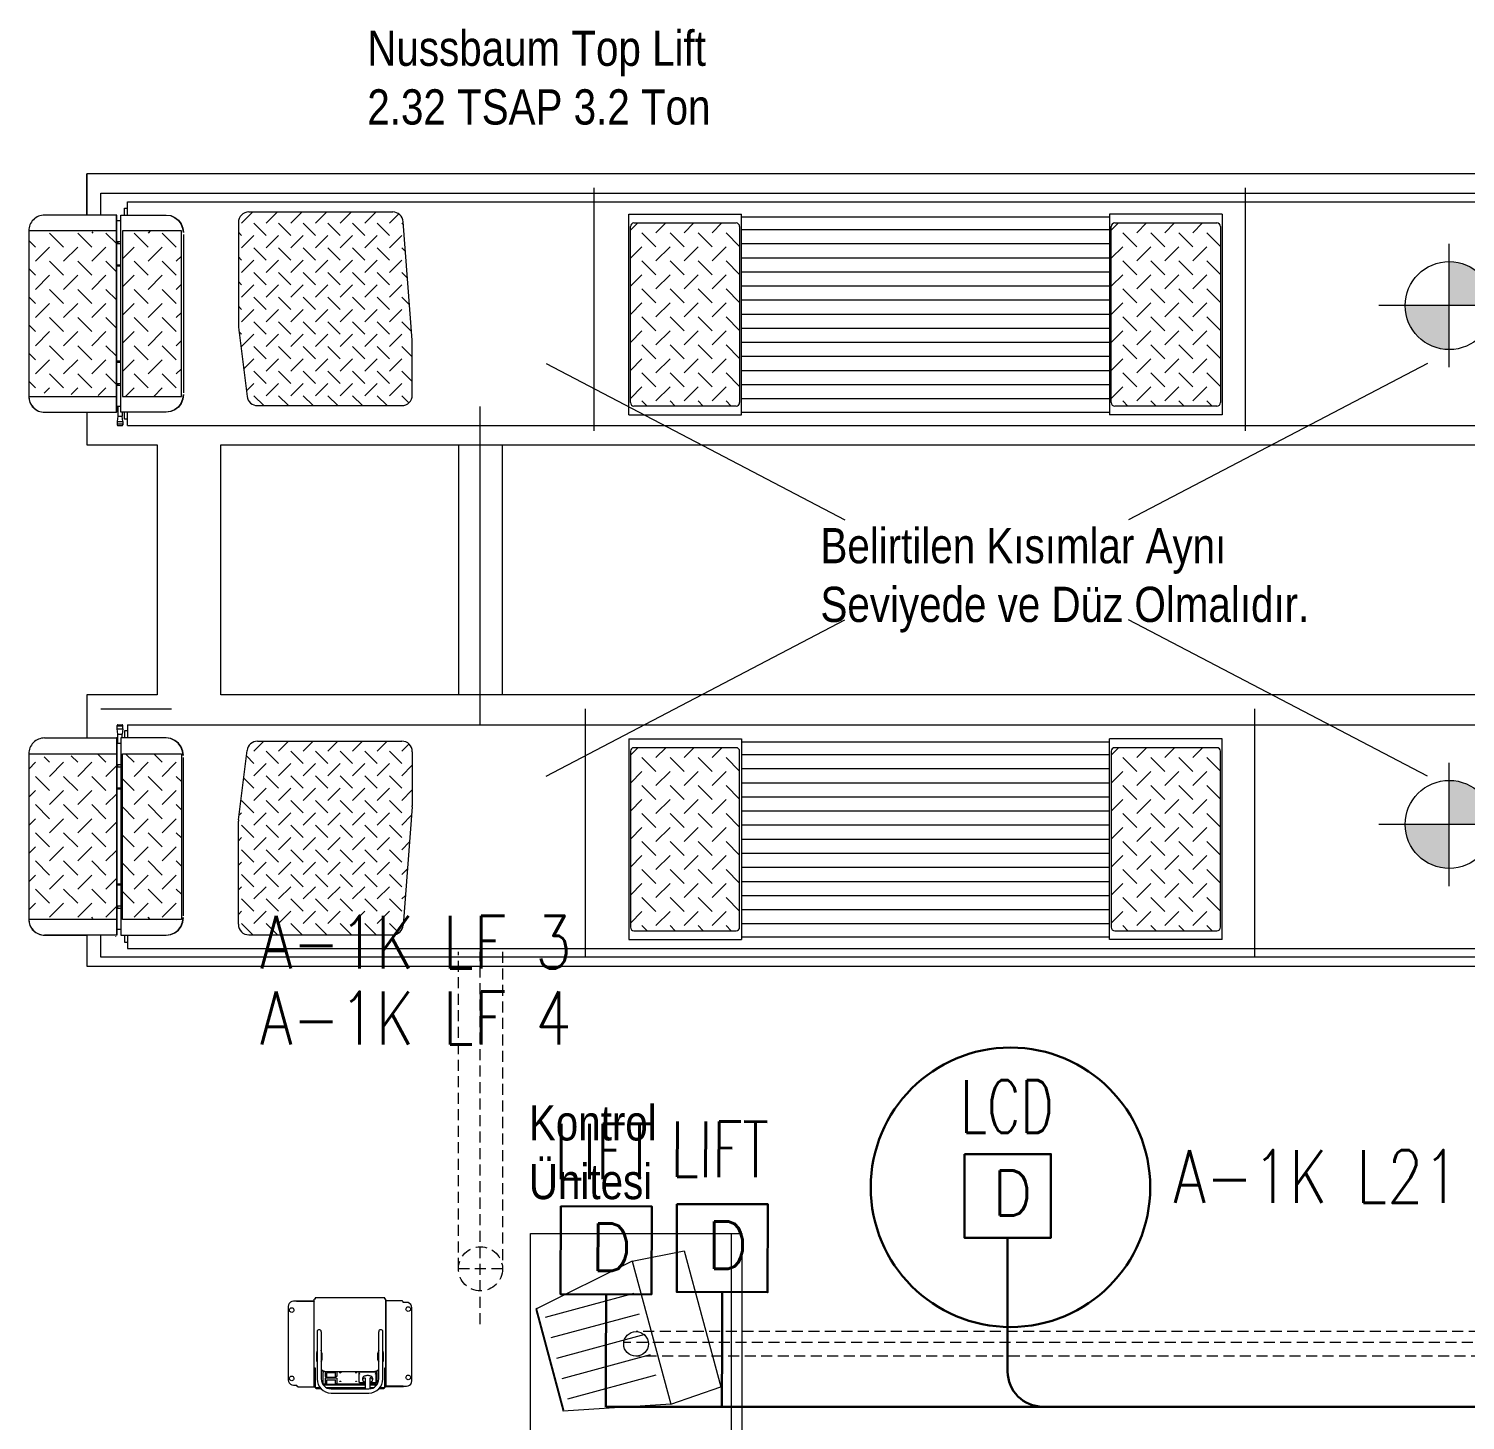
# Model space of a CAD drawing. Extents: x -2050 to 29725, y -1777 to 6820.
# Drawn here: x 1339.7 to 1747.6, y 2832 to 3227.2 of the extents above; entities that cross this region are included whole.
import ezdxf
from ezdxf.enums import TextEntityAlignment as Align

# ---------------------------------------------------------------- set-up
doc = ezdxf.new("R2010")
doc.units = 0
doc.header["$LTSCALE"] = 25
doc.header["$MEASUREMENT"] = 0
doc.linetypes.add('DOT2', pattern=[0.125, 0, -0.125])
doc.linetypes.add('HIDDEN', pattern=[0.375, 0.25, -0.125])
doc.layers.get('0').update_dxf_attribs({"color": 9, "lineweight": 9})
for name, color, linetype, lineweight in [('20', 9, 'DOT2', 9), ('21', 9, 'Continuous', 9), ('32-ekipman', 9, 'Continuous', 9), ('40', 9, 'Continuous', 9), ('DATA TAVAN', 160, 'Continuous', 30), ('E-DATA LCD EKRAN', 7, 'Continuous', 30), ('E-DATA LIFT PRIZI', 7, 'Continuous', 30), ('E-DATA PRİZİ (RJ45)', 7, 'Continuous', 30), ('E-YAZI', 7, 'Continuous', 30)]:
    doc.layers.add(name, color=color, linetype=linetype, lineweight=lineweight)
doc.styles.add('Arial', font='arial.ttf', dxfattribs={"height": 2.5})
doc.styles.add('E-YAZI', font='txttw.shx')
doc.styles.add('MuuM_TEXT-STANDART', font='ARIALN.TTF')

# ---------------------------------------------------------------- blocks, each defined once
blk = doc.blocks.new('A$C0F1C398A')
for p, q in [((100.63, 20.5), (100.63, 505.5)), ((317.63, 505.5), (317.63, 20.5)), ((103.13, 181.93), (103.13, 498)), ((166.63, 28), (166.63, 498)), ((251.63, 28), (251.63, 498)), ((315.13, 28), (315.13, 498)), ((103.13, 28), (103.13, 181.93)), ((110.59, 43.78), (111.88, 43.95)), ((158.38, 43.37), (111.38, 43.37)), ((111.38, 43.37), (111.38, 26.58)), ((115.98, 41.9), (111.98, 37.9)), ((112.38, 43.96), (157.38, 43.96)), ((112.38, 43.95), (112.38, 43.96)), ((118.51, 43.37), (119.98, 41.9)), ((123.98, 41.9), (119.98, 37.9)), ((126.51, 43.37), (127.98, 41.9)), ((127.98, 37.9), (131.98, 41.9)), ((134.51, 43.37), (135.98, 41.9)), ((139.98, 41.9), (135.98, 37.9)), ((142.51, 43.37), (143.98, 41.9)), ((147.98, 41.9), (143.98, 37.9)), ((150.51, 43.37), (151.98, 41.9)), ((155.98, 41.9), (151.98, 37.9)), ((157.38, 43.95), (157.38, 43.96)), ((158.38, 26.58), (158.38, 43.37)), ((259.88, 43.37), (306.88, 43.37)), ((259.88, 26.58), (259.88, 43.37)), ((305.88, 43.96), (260.88, 43.96)), ((260.88, 43.95), (260.88, 43.96)), ((262.29, 41.9), (266.29, 37.9)), ((267.76, 43.37), (266.29, 41.9)), ((270.29, 41.9), (274.29, 37.9)), ((275.76, 43.37), (274.29, 41.9)), ((278.29, 41.9), (282.29, 37.9)), ((283.76, 43.37), (282.29, 41.9)), ((290.29, 37.9), (286.29, 41.9)), ((291.76, 43.37), (290.29, 41.9)), ((294.29, 41.9), (298.29, 37.9)), ((299.76, 43.37), (298.29, 41.9)), ((302.29, 41.9), (306.29, 37.9)), ((305.88, 43.95), (305.88, 43.96)), ((307.68, 43.78), (306.38, 43.95)), ((306.88, 41.89), (306.85, 42.22)), ((306.88, 43.37), (306.88, 26.58)), ((106.88, 26.13), (106.88, 38.93)), ((115.98, 37.9), (119.98, 33.9)), ((123.98, 37.9), (127.98, 33.9)), ((131.98, 37.9), (135.98, 33.9)), ((139.98, 37.9), (143.98, 33.9)), ((147.98, 37.9), (151.98, 33.9)), ((155.98, 37.9), (158.38, 35.49)), ((162.71, 40.21), (162.88, 38.93)), ((162.88, 38.93), (162.88, 26.13)), ((255.55, 40.21), (255.38, 38.93)), ((255.38, 38.93), (255.38, 26.13)), ((262.29, 37.9), (259.88, 35.49)), ((270.29, 37.9), (266.29, 33.9)), ((278.29, 37.9), (274.29, 33.9)), ((286.29, 37.9), (282.29, 33.9)), ((294.29, 37.9), (290.29, 33.9)), ((302.29, 37.9), (298.29, 33.9)), ((311.38, 26.13), (311.38, 38.93)), ((111.38, 34.49), (111.98, 33.9)), ((115.98, 33.9), (111.98, 29.9)), ((123.98, 33.9), (119.98, 29.9)), ((127.98, 29.9), (131.98, 33.9)), ((139.98, 33.9), (135.98, 29.9)), ((147.98, 33.9), (143.98, 29.9)), ((155.98, 33.9), (151.98, 29.9)), ((262.29, 33.9), (266.29, 29.9)), ((270.29, 33.9), (274.29, 29.9)), ((278.29, 33.9), (282.29, 29.9)), ((290.29, 29.9), (286.29, 33.9)), ((294.29, 33.9), (298.29, 29.9)), ((302.29, 33.9), (306.29, 29.9)), ((306.88, 34.49), (306.29, 33.9)), ((115.98, 29.9), (119.3, 26.58)), ((123.98, 29.9), (127.3, 26.58)), ((131.98, 29.9), (135.3, 26.58)), ((139.98, 29.9), (143.3, 26.58)), ((147.98, 29.9), (151.3, 26.58)), ((155.98, 29.9), (158.38, 27.49)), ((262.29, 29.9), (259.88, 27.49)), ((270.29, 29.9), (266.97, 26.58)), ((278.29, 29.9), (274.97, 26.58)), ((286.29, 29.9), (282.97, 26.58)), ((294.29, 29.9), (290.97, 26.58)), ((302.29, 29.9), (298.97, 26.58)), ((106.88, 28), (103.13, 28)), ((104.88, 27.2), (104.88, 28)), ((106.88, 27.2), (104.88, 27.2)), ((162.88, 26.13), (106.88, 26.13)), ((162.88, 25), (106.88, 25)), ((106.88, 25), (106.88, 24.92)), ((106.88, 25), (106.88, 4.5)), ((162.88, 24.9), (106.88, 24.9)), ((108.48, 26.13), (108.48, 25)), ((111.38, 26.58), (158.38, 26.58)), ((111.38, 24.9), (111.38, 0)), ((115.08, 25.01), (111.98, 21.9)), ((114.48, 26.13), (114.48, 25)), ((114.48, 25.3), (115.08, 25.3)), ((115.08, 26.13), (115.08, 25)), ((123.07, 25), (119.98, 21.9)), ((121.08, 26.13), (121.08, 25)), ((121.08, 25.3), (121.38, 25.3)), ((121.38, 26.13), (121.38, 25)), ((127.98, 21.9), (131.07, 25)), ((139.07, 25), (135.98, 21.9)), ((147.07, 25), (143.98, 21.9)), ((148.38, 26.13), (148.38, 25)), ((148.38, 25.3), (148.68, 25.3)), ((148.68, 25), (148.68, 26.13)), ((155.07, 25), (151.98, 21.9)), ((154.68, 25), (154.68, 26.13)), ((154.68, 25.3), (155.28, 25.3)), ((155.28, 26.13), (155.28, 25)), ((158.38, 0), (158.38, 24.9)), ((161.28, 26.13), (161.28, 25)), ((161.28, 25.3), (163.97, 25.3)), ((166.63, 28), (162.88, 28)), ((164.88, 27.2), (162.88, 27.2)), ((162.88, 26.51), (163.97, 26.51)), ((162.88, 25), (162.88, 24.92)), ((162.88, 4.5), (162.88, 24.9)), ((165.47, 26.7), (163.97, 26.51)), ((163.97, 25.3), (163.97, 26.51)), ((163.97, 25.3), (165.47, 25.1)), ((164.88, 28), (164.88, 27.2)), ((165.47, 26.7), (166.47, 26.7)), ((165.47, 25.1), (165.47, 26.7)), ((165.47, 25.1), (166.47, 25.1)), ((166.27, 26.5), (166.27, 25.3)), ((166.67, 25.3), (166.67, 26.5)), ((251.6, 25.3), (251.6, 26.5)), ((251.63, 28), (255.38, 28)), ((252.8, 26.7), (251.8, 26.7)), ((252.8, 25.1), (251.8, 25.1)), ((252, 26.5), (252, 25.3)), ((252.8, 26.7), (254.3, 26.51)), ((252.8, 25.1), (252.8, 26.7)), ((254.3, 25.3), (252.8, 25.1)), ((253.38, 28), (253.38, 27.2)), ((253.38, 27.2), (255.38, 27.2)), ((255.38, 26.51), (254.3, 26.51)), ((254.3, 25.3), (254.3, 26.51)), ((256.98, 25.3), (254.3, 25.3)), ((255.38, 26.13), (311.38, 26.13)), ((255.38, 25), (311.38, 25)), ((255.38, 25), (255.38, 24.92)), ((255.38, 24.9), (311.38, 24.9)), ((255.38, 4.5), (255.38, 24.9)), ((256.98, 26.13), (256.98, 25)), ((306.88, 26.58), (259.88, 26.58)), ((259.88, 0), (259.88, 24.9)), ((262.98, 26.13), (262.98, 25)), ((263.58, 25.3), (262.98, 25.3)), ((263.19, 25), (266.29, 21.9)), ((263.58, 25), (263.58, 26.13)), ((269.58, 25), (269.58, 26.13)), ((269.88, 25.3), (269.58, 25.3)), ((269.88, 26.13), (269.88, 25)), ((271.19, 25), (274.29, 21.9)), ((279.19, 25), (282.29, 21.9)), ((290.29, 21.9), (287.19, 25)), ((295.19, 25), (298.29, 21.9)), ((296.88, 26.13), (296.88, 25)), ((297.18, 25.3), (296.88, 25.3)), ((297.18, 26.13), (297.18, 25)), ((303.18, 26.13), (303.18, 25)), ((303.78, 25.3), (303.18, 25.3)), ((303.18, 25.01), (306.29, 21.9)), ((303.78, 26.13), (303.78, 25)), ((306.88, 24.9), (306.88, 0)), ((309.78, 26.13), (309.78, 25)), ((311.38, 28), (315.13, 28)), ((311.38, 27.2), (313.38, 27.2)), ((311.38, 25), (311.38, 24.92)), ((311.38, 24.9), (311.38, 4.5)), ((311.85, 24.71), (311.72, 24.76)), ((313.38, 27.2), (313.38, 28)), ((106.88, 20.5), (100.63, 20.5)), ((111.45, 23.29), (111.45, 23.35)), ((115.98, 21.9), (119.98, 17.9)), ((123.98, 21.9), (127.98, 17.9)), ((131.98, 21.9), (135.98, 17.9)), ((139.98, 21.9), (143.98, 17.9)), ((147.98, 21.9), (151.98, 17.9)), ((155.98, 21.9), (158.16, 19.72)), ((158.32, 23.35), (158.32, 23.29)), ((262.29, 21.9), (260.11, 19.72)), ((270.29, 21.9), (266.29, 17.9)), ((278.29, 21.9), (274.29, 17.9)), ((286.29, 21.9), (282.29, 17.9)), ((294.29, 21.9), (290.29, 17.9)), ((302.29, 21.9), (298.29, 17.9)), ((306.82, 23.29), (306.82, 23.35)), ((317.63, 20.5), (311.38, 20.5)), ((111.67, 18.21), (111.98, 17.9)), ((115.98, 17.9), (111.98, 13.9)), ((123.98, 17.9), (119.98, 13.9)), ((127.98, 13.9), (131.98, 17.9)), ((139.98, 17.9), (135.98, 13.9)), ((147.98, 17.9), (143.98, 13.9)), ((155.98, 17.9), (151.98, 13.9)), ((262.29, 17.9), (266.29, 13.9)), ((270.29, 17.9), (274.29, 13.9)), ((278.29, 17.9), (282.29, 13.9)), ((290.29, 13.9), (286.29, 17.9)), ((294.29, 17.9), (298.29, 13.9)), ((302.29, 17.9), (306.29, 13.9)), ((306.6, 18.21), (306.29, 17.9)), ((115.98, 13.9), (119.98, 9.9)), ((123.98, 13.9), (127.98, 9.9)), ((131.98, 13.9), (135.98, 9.9)), ((139.98, 13.9), (143.98, 9.9)), ((147.98, 13.9), (151.98, 9.9)), ((155.98, 13.9), (157.83, 12.05)), ((262.29, 13.9), (260.44, 12.05)), ((270.29, 13.9), (266.29, 9.9)), ((278.29, 13.9), (274.29, 9.9)), ((286.29, 13.9), (282.29, 9.9)), ((294.29, 13.9), (290.29, 9.9)), ((302.29, 13.9), (298.29, 9.9)), ((115.98, 9.9), (111.98, 5.9)), ((123.98, 9.9), (119.98, 5.9)), ((127.98, 5.9), (131.98, 9.9)), ((139.98, 9.9), (135.98, 5.9)), ((147.98, 9.9), (143.98, 5.9)), ((155.98, 9.9), (151.98, 5.9)), ((262.29, 9.9), (266.29, 5.9)), ((270.29, 9.9), (274.29, 5.9)), ((278.29, 9.9), (282.29, 5.9)), ((290.29, 5.9), (286.29, 9.9)), ((294.29, 9.9), (298.29, 5.9)), ((302.29, 9.9), (306.29, 5.9)), ((115.98, 5.9), (119.98, 1.9)), ((123.98, 5.9), (127.98, 1.9)), ((131.98, 5.9), (135.98, 1.9)), ((139.98, 5.9), (143.98, 1.9)), ((147.98, 5.9), (151.98, 1.9)), ((155.98, 5.9), (157.5, 4.38)), ((262.29, 5.9), (260.77, 4.38)), ((270.29, 5.9), (266.29, 1.9)), ((278.29, 5.9), (274.29, 1.9)), ((286.29, 5.9), (282.29, 1.9)), ((294.29, 5.9), (290.29, 1.9)), ((302.29, 5.9), (298.29, 1.9)), ((111.38, 0), (158.38, 0)), ((115.98, 1.9), (114.07, 0)), ((123.98, 1.9), (122.07, 0)), ((130.07, 0), (131.98, 1.9)), ((139.98, 1.9), (138.07, 0)), ((147.98, 1.9), (146.07, 0)), ((155.98, 1.9), (154.07, 0)), ((259.88, 0), (306.88, 0)), ((262.29, 1.9), (264.19, 0)), ((270.29, 1.9), (272.19, 0)), ((278.29, 1.9), (280.19, 0)), ((288.19, 0), (286.29, 1.9)), ((294.29, 1.9), (296.19, 0)), ((302.29, 1.9), (304.19, 0))]:
    blk.add_line(p, q)
for points in [[(106.88, 38.93), (107.05, 40.21), (107.55, 41.4), (108.35, 42.42), (109.38, 43.2), (110.59, 43.69), (111.88, 43.86)], [(106.88, 39.02), (107.05, 40.3), (107.55, 41.48), (108.35, 42.5), (109.38, 43.29), (110.59, 43.78)], [(157.88, 43.95), (159.18, 43.78), (160.38, 43.29), (161.42, 42.5), (162.21, 41.48), (162.71, 40.3), (162.88, 39.02)], [(157.88, 43.86), (159.18, 43.69), (160.38, 43.2), (161.42, 42.42), (162.21, 41.4), (162.71, 40.21)], [(260.38, 43.95), (259.09, 43.78), (257.88, 43.29), (256.85, 42.5), (256.05, 41.48), (255.55, 40.3), (255.38, 39.02)], [(260.38, 43.86), (259.09, 43.69), (257.88, 43.2), (256.85, 42.42), (256.05, 41.4), (255.55, 40.21)], [(311.38, 38.93), (311.21, 40.21), (310.71, 41.4), (309.92, 42.42), (308.88, 43.2), (307.68, 43.69), (306.38, 43.86)], [(311.38, 39.02), (311.21, 40.3), (310.71, 41.48), (309.92, 42.5), (308.88, 43.29), (307.68, 43.78)]]:
    blk.add_lwpolyline(points)
for centre, radius, start, end in [((166.47, 26.5), 0.2, 0, 180), ((166.47, 25.3), 0.2, 180, 0), ((251.8, 26.5), 0.2, 0, 180), ((251.8, 25.3), 0.2, 180, 0), ((111.38, 4.5), 4.5, 180, 270), ((158.38, 4.5), 4.5, 270, 0), ((259.88, 4.5), 4.5, 180, 270), ((306.88, 4.5), 4.5, 270, 0)]:
    blk.add_arc(centre, radius, start, end)
blk = doc.blocks.new('A$C44297C4A')
at = {"linetype": 'Continuous', "lineweight": 0}
for p, q in [((0, 42.13), (38.62, 52.58)), ((43.5, 38.36), (38.62, 52.58)), ((2.95, 27.39), (0, 42.14)), ((2.95, 27.39), (43.5, 38.36)), ((43.5, 38.36), (45.54, 7.83)), ((35.33, 34.08), (42.12, 8.98)), ((17.96, 29.38), (24.74, 4.28)), ((23.75, 30.94), (30.53, 5.85)), ((29.54, 32.51), (36.32, 7.41)), ((2.95, 27.39), (16.58, 0)), ((12.16, 27.81), (18.95, 2.71)), ((16.23, 0.08), (45.19, 7.91)), ((16.58, 0), (45.54, 7.83))]:
    blk.add_line(p, q, dxfattribs=at)
blk = doc.blocks.new('p-mekanik_arackabul_ekran3')
for p, q in [((0, 0), (0, 60)), ((0, 60), (60, 60)), ((57, 60), (57, 0)), ((60, 60), (60, 0)), ((60, 0), (0, 0))]:
    blk.add_line(p, q)
at = {"rotation": 270}
blk.add_blockref('A$C44297C4A', (1.53, 55.12), dxfattribs=at)
blk = doc.blocks.new('p-mek. tesisat-zemin')
h = blk.add_hatch()
h.set_pattern_fill('DIAPLATE', color=256, scale=90, angle=225, style=0)
h.set_pattern_definition([(225, (185.341, -502), (1e-14, -7.95495), [5.625, -5.625]), (315, (185.341, -505.9774), (7.95495, 1e-14), [5.625, -5.625])])
h.paths.add_polyline_path([(154.34, -553, 0.414214), (155.34, -554), (184.34, -554, 0.414214), (185.34, -553), (185.34, -503, 0.41711), (184.33, -502), (155.33, -502, 0.411323), (154.34, -503)])
h = blk.add_hatch()
h.set_pattern_fill('DIAPLATE', color=256, scale=90, angle=225, style=0)
h.set_pattern_definition([(225, (321.841, -502), (1e-14, -7.95495), [5.625, -5.625]), (315, (321.841, -505.9774), (7.95495, 1e-14), [5.625, -5.625])])
h.paths.add_polyline_path([(321.84, -503, 0.41711), (320.83, -502), (291.83, -502, 0.411323), (290.84, -503), (290.84, -553, 0.414214), (291.84, -554), (320.84, -554, 0.414214), (321.84, -553)])
h = blk.add_hatch()
h.set_pattern_fill('DIAPLATE', color=256, scale=90, angle=225, style=0)
h.set_pattern_definition([(225, (185.341, -651), (1e-14, -7.95495), [5.625, -5.625]), (315, (185.341, -654.9774), (7.95495, 1e-14), [5.625, -5.625])])
h.paths.add_polyline_path([(154.34, -702, 0.41711), (155.35, -703), (184.35, -703, 0.411323), (185.34, -702), (185.34, -652, 0.414214), (184.34, -651), (155.34, -651, 0.414214), (154.34, -652)])
h = blk.add_hatch()
h.set_pattern_fill('DIAPLATE', color=256, scale=90, angle=225, style=0)
h.set_pattern_definition([(225, (321.841, -651), (1e-14, -7.95495), [5.625, -5.625]), (315, (321.841, -654.9774), (7.95495, 1e-14), [5.625, -5.625])])
h.paths.add_polyline_path([(321.84, -652, 0.414214), (320.84, -651), (291.84, -651, 0.414214), (290.84, -652), (290.84, -702, 0.41711), (291.85, -703), (320.85, -703, 0.411323), (321.84, -702)])
for p, q in [((144, -561), (144, -492)), ((329, -561), (329, -492)), ((47.12, -498.88), (43.94, -502.06)), ((46.01, -498.88), (86.83, -498.88)), ((54.12, -498.88), (50.94, -502.06)), ((61.12, -498.88), (57.94, -502.06)), ((68.12, -498.88), (64.94, -502.06)), ((75.12, -498.88), (71.94, -502.06)), ((82.12, -498.88), (78.94, -502.06)), ((88.57, -499.43), (85.94, -502.06)), ((92.4, -535.26), (89.82, -501.65)), ((153.84, -499.5), (185.84, -499.5)), ((153.84, -556.5), (153.84, -499.5)), ((185.84, -556.5), (185.84, -499.5)), ((185.84, -500.3), (290.34, -500.3)), ((322.34, -499.5), (290.34, -499.5)), ((290.34, -499.5), (290.34, -556.5)), ((322.34, -499.5), (322.34, -556.5)), ((43.01, -501.88), (43.01, -531.19)), ((43.01, -504.62), (43.94, -505.56)), ((47.44, -505.56), (43.94, -509.06)), ((47.44, -502.06), (50.94, -505.56)), ((54.44, -505.56), (50.94, -509.06)), ((54.44, -502.06), (57.94, -505.56)), ((61.44, -505.56), (57.94, -509.06)), ((61.44, -502.06), (64.94, -505.56)), ((68.44, -505.56), (64.94, -509.06)), ((68.44, -502.06), (71.94, -505.56)), ((75.44, -505.56), (71.94, -509.06)), ((75.44, -502.06), (78.94, -505.56)), ((82.44, -505.56), (78.94, -509.06)), ((82.44, -502.06), (85.94, -505.56)), ((89.44, -505.56), (85.94, -509.06)), ((89.44, -502.06), (89.89, -502.5)), ((154.34, -553), (154.34, -503)), ((155.34, -502), (184.34, -502)), ((185.34, -503), (185.34, -553)), ((290.34, -503.95), (185.84, -503.95)), ((290.84, -553), (290.84, -503)), ((291.84, -502), (320.84, -502)), ((321.84, -503), (321.84, -553)), ((47.44, -509.06), (50.94, -512.56)), ((54.44, -509.06), (57.94, -512.56)), ((61.44, -509.06), (64.94, -512.56)), ((68.44, -509.06), (71.94, -512.56)), ((75.44, -509.06), (78.94, -512.56)), ((82.44, -509.06), (85.94, -512.56)), ((89.44, -509.06), (90.47, -510.08)), ((290.34, -507.95), (185.84, -507.95)), ((43.01, -511.62), (43.94, -512.56)), ((47.44, -512.56), (43.94, -516.06)), ((54.44, -512.56), (50.94, -516.06)), ((61.44, -512.56), (57.94, -516.06)), ((68.44, -512.56), (64.94, -516.06)), ((75.44, -512.56), (71.94, -516.06)), ((82.44, -512.56), (78.94, -516.06)), ((89.44, -512.56), (85.94, -516.06)), ((290.34, -511.95), (185.84, -511.95)), ((47.44, -516.06), (50.94, -519.56)), ((54.44, -516.06), (57.94, -519.56)), ((61.44, -516.06), (64.94, -519.56)), ((68.44, -516.06), (71.94, -519.56)), ((75.44, -516.06), (78.94, -519.56)), ((82.44, -516.06), (85.94, -519.56)), ((89.44, -516.06), (91.05, -517.66)), ((290.34, -515.95), (185.84, -515.95)), ((43.01, -518.62), (43.94, -519.56)), ((47.44, -519.56), (43.94, -523.06)), ((54.44, -519.56), (50.94, -523.06)), ((61.44, -519.56), (57.94, -523.06)), ((68.44, -519.56), (64.94, -523.06)), ((75.44, -519.56), (71.94, -523.06)), ((82.44, -519.56), (78.94, -523.06)), ((89.44, -519.56), (85.94, -523.06)), ((290.34, -519.95), (185.84, -519.95)), ((43.01, -525.62), (43.94, -526.56)), ((47.44, -523.06), (50.94, -526.56)), ((54.44, -523.06), (57.94, -526.56)), ((61.44, -523.06), (64.94, -526.56)), ((68.44, -523.06), (71.94, -526.56)), ((75.44, -523.06), (78.94, -526.56)), ((82.44, -523.06), (85.94, -526.56)), ((89.44, -523.06), (91.63, -525.25)), ((290.34, -523.95), (185.84, -523.95)), ((47.44, -526.56), (43.94, -530.06)), ((47.44, -530.06), (50.94, -533.56)), ((54.44, -526.56), (50.94, -530.06)), ((54.44, -530.06), (57.94, -533.56)), ((61.44, -526.56), (57.94, -530.06)), ((61.44, -530.06), (64.94, -533.56)), ((68.44, -526.56), (64.94, -530.06)), ((68.44, -530.06), (71.94, -533.56)), ((75.44, -526.56), (71.94, -530.06)), ((75.44, -530.06), (78.94, -533.56)), ((82.44, -526.56), (78.94, -530.06)), ((82.44, -530.06), (85.94, -533.56)), ((89.44, -526.56), (85.94, -530.06)), ((92.21, -532.83), (89.44, -530.06)), ((290.34, -527.95), (185.84, -527.95)), ((43.03, -531.56), (45.48, -551.25)), ((43.19, -532.8), (43.94, -533.56)), ((47.44, -533.56), (43.94, -537.06)), ((54.44, -533.56), (50.94, -537.06)), ((61.44, -533.56), (57.94, -537.06)), ((68.44, -533.56), (64.94, -537.06)), ((75.44, -533.56), (71.94, -537.06)), ((82.44, -533.56), (78.94, -537.06)), ((89.44, -533.56), (85.94, -537.06)), ((290.34, -531.95), (185.84, -531.95)), ((47.44, -537.06), (50.94, -540.56)), ((54.44, -537.06), (57.94, -540.56)), ((61.44, -537.06), (64.94, -540.56)), ((68.44, -537.06), (71.94, -540.56)), ((75.44, -537.06), (78.94, -540.56)), ((82.44, -537.06), (85.94, -540.56)), ((92.41, -540.02), (89.44, -537.06)), ((92.41, -550.88), (92.41, -535.49)), ((290.34, -535.95), (185.84, -535.95)), ((47.44, -540.56), (44.52, -543.49)), ((54.44, -540.56), (50.94, -544.06)), ((57.94, -544.06), (61.44, -540.56)), ((68.44, -540.56), (64.94, -544.06)), ((75.44, -540.56), (71.94, -544.06)), ((82.44, -540.56), (78.94, -544.06)), ((89.44, -540.56), (85.94, -544.06)), ((290.34, -539.95), (185.84, -539.95)), ((47.44, -544.06), (50.94, -547.56)), ((54.44, -544.06), (57.94, -547.56)), ((61.44, -544.06), (64.94, -547.56)), ((68.44, -544.06), (71.94, -547.56)), ((75.44, -544.06), (78.94, -547.56)), ((82.44, -544.06), (85.94, -547.56)), ((92.41, -547.02), (89.44, -544.06)), ((290.34, -543.95), (185.84, -543.95)), ((47.44, -547.56), (45.29, -549.71)), ((54.44, -547.56), (50.94, -551.06)), ((61.44, -547.56), (57.94, -551.06)), ((68.44, -547.56), (64.94, -551.06)), ((75.44, -547.56), (71.94, -551.06)), ((82.44, -547.56), (78.94, -551.06)), ((89.44, -547.56), (85.94, -551.06)), ((290.34, -547.95), (185.84, -547.95)), ((47.44, -551.06), (50.26, -553.88)), ((48.46, -553.88), (89.41, -553.88)), ((54.44, -551.06), (57.26, -553.88)), ((61.44, -551.06), (64.26, -553.88)), ((71.26, -553.88), (68.44, -551.06)), ((75.44, -551.06), (78.26, -553.88)), ((82.44, -551.06), (85.26, -553.88)), ((89.44, -551.06), (91.46, -553.07)), ((111.63, -644.66), (111.63, -554.12)), ((184.34, -554), (155.34, -554)), ((290.34, -551.95), (185.84, -551.95)), ((320.84, -554), (291.84, -554)), ((153.84, -556.5), (185.84, -556.5)), ((185.84, -555.7), (290.34, -555.7)), ((322.34, -556.5), (290.34, -556.5)), ((0, -565), (20, -565)), ((38, -565), (493, -565)), ((105.5, -565), (105.5, -636)), ((118, -636), (118, -565)), ((4, -640), (24, -640)), ((141.5, -640), (141.5, -710.5)), ((331.5, -640), (331.5, -710.5)), ((43.03, -671.47), (45.48, -651.78)), ((47.44, -651.97), (50.26, -649.15)), ((48.46, -649.15), (89.41, -649.15)), ((54.44, -655.47), (50.94, -651.97)), ((54.44, -651.97), (57.26, -649.15)), ((61.44, -655.47), (57.94, -651.97)), ((61.44, -651.97), (64.26, -649.15)), ((68.44, -655.47), (64.94, -651.97)), ((71.26, -649.15), (68.44, -651.97)), ((75.44, -655.47), (71.94, -651.97)), ((75.44, -651.97), (78.26, -649.15)), ((82.44, -655.47), (78.94, -651.97)), ((82.44, -651.97), (85.26, -649.15)), ((89.44, -655.47), (85.94, -651.97)), ((89.44, -651.97), (91.46, -649.96)), ((92.41, -652.15), (92.41, -667.54)), ((153.84, -648.5), (185.84, -648.5)), ((153.84, -648.5), (153.84, -705.5)), ((154.34, -652), (154.34, -702)), ((184.34, -651), (155.34, -651)), ((185.34, -702), (185.34, -652)), ((185.84, -648.5), (185.84, -705.5)), ((185.84, -649.3), (290.34, -649.3)), ((322.34, -648.5), (290.34, -648.5)), ((290.34, -705.5), (290.34, -648.5)), ((290.84, -652), (290.84, -702)), ((320.84, -651), (291.84, -651)), ((321.84, -702), (321.84, -652)), ((322.34, -705.5), (322.34, -648.5)), ((47.44, -655.47), (45.29, -653.32)), ((47.44, -658.97), (50.94, -655.47)), ((54.44, -658.97), (57.94, -655.47)), ((61.44, -658.97), (64.94, -655.47)), ((68.44, -658.97), (71.94, -655.47)), ((75.44, -658.97), (78.94, -655.47)), ((82.44, -658.97), (85.94, -655.47)), ((92.41, -656.01), (89.44, -658.97)), ((290.34, -653.05), (185.84, -653.05)), ((47.44, -662.47), (44.52, -659.54)), ((54.44, -662.47), (50.94, -658.97)), ((57.94, -658.97), (61.44, -662.47)), ((68.44, -662.47), (64.94, -658.97)), ((75.44, -662.47), (71.94, -658.97)), ((82.44, -662.47), (78.94, -658.97)), ((89.44, -662.47), (85.94, -658.97)), ((290.34, -657.05), (185.84, -657.05)), ((47.44, -665.97), (50.94, -662.47)), ((54.44, -665.97), (57.94, -662.47)), ((61.44, -665.97), (64.94, -662.47)), ((68.44, -665.97), (71.94, -662.47)), ((75.44, -665.97), (78.94, -662.47)), ((82.44, -665.97), (85.94, -662.47)), ((92.41, -663.01), (89.44, -665.97)), ((290.34, -661.05), (185.84, -661.05)), ((47.44, -669.47), (43.94, -665.97)), ((54.44, -669.47), (50.94, -665.97)), ((61.44, -669.47), (57.94, -665.97)), ((68.44, -669.47), (64.94, -665.97)), ((75.44, -669.47), (71.94, -665.97)), ((82.44, -669.47), (78.94, -665.97)), ((89.44, -669.47), (85.94, -665.97)), ((92.4, -667.77), (89.82, -701.38)), ((290.34, -665.05), (185.84, -665.05)), ((43.01, -701.15), (43.01, -671.84)), ((43.19, -670.23), (43.94, -669.47)), ((47.44, -672.97), (50.94, -669.47)), ((54.44, -672.97), (57.94, -669.47)), ((61.44, -672.97), (64.94, -669.47)), ((68.44, -672.97), (71.94, -669.47)), ((75.44, -672.97), (78.94, -669.47)), ((82.44, -672.97), (85.94, -669.47)), ((92.21, -670.2), (89.44, -672.97)), ((290.34, -669.05), (185.84, -669.05)), ((43.01, -677.41), (43.94, -676.47)), ((47.44, -676.47), (43.94, -672.97)), ((47.44, -679.97), (50.94, -676.47)), ((54.44, -676.47), (50.94, -672.97)), ((54.44, -679.97), (57.94, -676.47)), ((61.44, -676.47), (57.94, -672.97)), ((61.44, -679.97), (64.94, -676.47)), ((68.44, -676.47), (64.94, -672.97)), ((68.44, -679.97), (71.94, -676.47)), ((75.44, -676.47), (71.94, -672.97)), ((75.44, -679.97), (78.94, -676.47)), ((82.44, -676.47), (78.94, -672.97)), ((82.44, -679.97), (85.94, -676.47)), ((89.44, -676.47), (85.94, -672.97)), ((290.34, -673.05), (185.84, -673.05)), ((47.44, -683.47), (43.94, -679.97)), ((54.44, -683.47), (50.94, -679.97)), ((61.44, -683.47), (57.94, -679.97)), ((68.44, -683.47), (64.94, -679.97)), ((75.44, -683.47), (71.94, -679.97)), ((82.44, -683.47), (78.94, -679.97)), ((89.44, -683.47), (85.94, -679.97)), ((89.44, -679.97), (91.63, -677.78)), ((290.34, -677.05), (185.84, -677.05)), ((290.34, -681.05), (185.84, -681.05)), ((43.01, -684.41), (43.94, -683.47)), ((47.44, -686.97), (50.94, -683.47)), ((54.44, -686.97), (57.94, -683.47)), ((61.44, -686.97), (64.94, -683.47)), ((68.44, -686.97), (71.94, -683.47)), ((75.44, -686.97), (78.94, -683.47)), ((82.44, -686.97), (85.94, -683.47)), ((290.34, -685.05), (185.84, -685.05)), ((47.44, -690.47), (43.94, -686.97)), ((54.44, -690.47), (50.94, -686.97)), ((61.44, -690.47), (57.94, -686.97)), ((68.44, -690.47), (64.94, -686.97)), ((75.44, -690.47), (71.94, -686.97)), ((82.44, -690.47), (78.94, -686.97)), ((89.44, -690.47), (85.94, -686.97)), ((89.44, -686.97), (91.05, -685.37)), ((290.34, -689.05), (185.84, -689.05)), ((43.01, -691.41), (43.94, -690.47)), ((47.44, -693.97), (50.94, -690.47)), ((54.44, -693.97), (57.94, -690.47)), ((61.44, -693.97), (64.94, -690.47)), ((68.44, -693.97), (71.94, -690.47)), ((75.44, -693.97), (78.94, -690.47)), ((82.44, -693.97), (85.94, -690.47)), ((89.44, -693.97), (90.47, -692.95)), ((290.34, -693.05), (185.84, -693.05)), ((47.44, -697.47), (43.94, -693.97)), ((54.44, -697.47), (50.94, -693.97)), ((61.44, -697.47), (57.94, -693.97)), ((68.44, -697.47), (64.94, -693.97)), ((75.44, -697.47), (71.94, -693.97)), ((82.44, -697.47), (78.94, -693.97)), ((89.44, -697.47), (85.94, -693.97)), ((290.34, -697.05), (185.84, -697.05)), ((43.01, -698.41), (43.94, -697.47)), ((47.12, -704.15), (43.94, -700.97)), ((47.44, -700.97), (50.94, -697.47)), ((54.12, -704.15), (50.94, -700.97)), ((54.44, -700.97), (57.94, -697.47)), ((61.12, -704.15), (57.94, -700.97)), ((61.44, -700.97), (64.94, -697.47)), ((68.12, -704.15), (64.94, -700.97)), ((68.44, -700.97), (71.94, -697.47)), ((75.12, -704.15), (71.94, -700.97)), ((75.44, -700.97), (78.94, -697.47)), ((82.12, -704.15), (78.94, -700.97)), ((82.44, -700.97), (85.94, -697.47)), ((88.57, -703.6), (85.94, -700.97)), ((89.44, -700.97), (89.89, -700.53)), ((290.34, -701.05), (185.84, -701.05)), ((46.01, -704.15), (86.83, -704.15)), ((153.84, -705.5), (185.84, -705.5)), ((155.34, -703), (184.34, -703)), ((185.84, -704.7), (290.34, -704.7)), ((322.34, -705.5), (290.34, -705.5)), ((291.84, -703), (320.84, -703)), ((64.81, -807.27), (64.81, -807.57)), ((84.61, -807.27), (64.81, -807.27)), ((84.61, -807.57), (84.61, -807.27)), ((57.16, -809.72), (57.16, -830.52)), ((57.95, -810.1), (58.16, -810.07)), ((58.38, -811.33), (58.16, -811.37)), ((58.67, -808.22), (58.17, -808.3)), ((59.34, -808.22), (58.67, -808.22)), ((59.53, -808.22), (59.34, -808.22)), ((64.49, -808.25), (59.53, -808.22)), ((59.56, -808.07), (64.51, -808.07)), ((59.56, -808.22), (59.56, -808.07)), ((59.57, -808.22), (64.49, -808.22)), ((64.46, -808.47), (64.46, -831.97)), ((64.51, -832.37), (64.51, -807.57)), ((64.81, -807.57), (64.51, -807.57)), ((84.91, -807.57), (84.61, -807.57)), ((84.91, -832.37), (84.91, -807.57)), ((89.41, -808.07), (84.91, -808.07)), ((84.96, -831.97), (84.96, -808.47)), ((89.93, -808.52), (89.85, -808.52)), ((90.76, -808.52), (89.93, -808.52)), ((91.04, -809.8), (91.26, -809.77)), ((91.47, -811.03), (91.26, -811.07)), ((92.25, -830.82), (92.26, -810.02)), ((65.36, -816.87), (65.36, -830.27)), ((66.56, -816.87), (66.56, -830.27)), ((82.86, -830.27), (82.86, -816.87)), ((84.06, -830.27), (84.06, -816.88)), ((65.36, -822.07), (65.16, -822.96)), ((65.36, -822.97), (65.16, -822.97)), ((65.16, -822.97), (65.16, -824.87)), ((66.76, -822.97), (66.56, -822.07)), ((66.76, -822.97), (66.56, -822.97)), ((66.76, -822.97), (66.76, -824.87)), ((82.86, -822.07), (82.66, -822.96)), ((82.66, -822.97), (82.86, -822.97)), ((82.66, -824.87), (82.66, -822.97)), ((84.26, -822.97), (84.06, -822.07)), ((84.06, -822.97), (84.26, -822.97)), ((84.26, -824.87), (84.26, -822.97)), ((64.51, -827.1), (64.81, -827.1)), ((64.71, -832.37), (64.71, -827.1)), ((64.81, -827.1), (64.81, -832.67)), ((66.75, -827.88), (66.67, -827.88)), ((82.5, -827.85), (82.46, -827.82)), ((82.75, -827.88), (82.67, -827.88)), ((84.61, -832.67), (84.61, -827.1)), ((84.61, -827.1), (84.91, -827.1)), ((84.71, -832.37), (84.71, -827.1)), ((57.95, -829.5), (58.16, -829.47)), ((58.37, -830.73), (58.16, -830.77)), ((58.66, -832.02), (59.48, -832.02)), ((59.48, -832.02), (59.57, -832.02)), ((67.11, -831.71), (67.11, -828.39)), ((67.11, -831.54), (67.13, -831.63)), ((68.11, -831.72), (67.46, -831.72)), ((67.61, -828.12), (81.81, -828.12)), ((79.06, -831.81), (67.61, -831.81)), ((79.06, -831.98), (67.61, -831.98)), ((67.71, -828.12), (67.71, -829.57)), ((71.01, -830.02), (67.71, -830.02)), ((67.71, -830.02), (67.71, -831.6)), ((68.11, -829.58), (67.72, -829.58)), ((68.11, -831.61), (67.72, -831.61)), ((68.11, -829.73), (68.11, -828.49)), ((68.11, -831.76), (68.11, -830.52)), ((68.16, -828.46), (70.56, -828.46)), ((68.16, -829.78), (70.56, -829.78)), ((68.16, -830.49), (70.56, -830.49)), ((68.16, -831.81), (70.56, -831.81)), ((70.57, -829.78), (70.56, -829.78)), ((70.57, -831.8), (70.56, -831.81)), ((70.61, -829.73), (70.61, -828.49)), ((71, -829.58), (70.61, -829.58)), ((70.61, -831.76), (70.61, -830.52)), ((71, -831.61), (70.61, -831.61)), ((79.06, -831.72), (70.61, -831.72)), ((71.01, -828.12), (71.01, -829.57)), ((71.01, -830.02), (71.01, -831.6)), ((77.31, -828.25), (82.11, -828.25)), ((77.31, -831.16), (77.31, -828.25)), ((77.4, -831.25), (78.96, -831.25)), ((78.31, -830.04), (78.31, -830.55)), ((79.06, -830.14), (79.06, -833.07)), ((80.36, -830.14), (80.36, -833.04)), ((81.96, -831.72), (80.36, -831.72)), ((81.81, -831.81), (80.36, -831.81)), ((81.81, -831.98), (80.36, -831.98)), ((80.45, -831.25), (82.01, -831.25)), ((81.11, -830.04), (81.11, -830.55)), ((82.11, -831.16), (82.11, -828.25)), ((82.31, -828.39), (82.31, -831.71)), ((91.04, -829.2), (91.25, -829.17)), ((91.47, -830.43), (91.25, -830.47)), ((60.01, -832.47), (64.59, -832.47)), ((64.51, -832.37), (64.71, -832.37)), ((64.81, -832.67), (66.16, -832.67)), ((65.46, -832.97), (66.42, -832.97)), ((67.92, -832.67), (79.06, -832.67)), ((68.66, -832.97), (79.06, -832.97)), ((69.36, -833.07), (80.06, -833.07)), ((69.36, -834.27), (80.06, -834.27)), ((80.36, -832.67), (81.49, -832.67)), ((80.36, -832.97), (80.76, -832.97)), ((83, -832.97), (83.96, -832.97)), ((83.25, -832.67), (84.61, -832.67)), ((84.91, -832.37), (84.71, -832.37)), ((89.86, -832.47), (84.82, -832.47)), ((84.91, -832.29), (89.89, -832.32)), ((89.84, -832.32), (84.91, -832.32)), ((89.86, -832.32), (89.86, -832.47)), ((89.89, -832.32), (90.08, -832.32)), ((90.08, -832.32), (90.75, -832.32)), ((90.75, -832.32), (91.24, -832.23))]:
    blk.add_line(p, q)
for points in [[(0, -499.75), (0, -488), (0, -499.75), (-12, -499.75, 0.414214), (-16.5, -504.25), (-16.5, -551.25, 0.41421), (-12, -555.75), (0, -555.75), (0, -565), (20, -565), (20, -636), (0, -636), (0, -648.26), (-12, -648.25, 0.414593), (-16.5, -652.75), (-16.5, -699.75, 0.414214), (-12, -704.25), (0, -704.25), (0, -713), (493, -713)], [(493, -488), (0, -488), (0.02, -499.75), (-12, -499.75, 0.414214), (-16.5, -504.25), (-16.5, -551.25, 0.414214), (-12, -555.75), (0, -555.75), (0, -565), (20, -565), (20, -636), (0, -636)]]:
    blk.add_lwpolyline(points, format="xyb")
for points in [[(493, -636), (38, -636), (38, -565), (493, -565)], [(58.17, -808.3), (57.78, -808.5), (57.45, -808.83), (57.24, -809.25), (57.16, -809.72)], [(58.16, -811.37), (57.96, -811.33), (57.78, -811.24), (57.64, -811.1), (57.55, -810.92), (57.51, -810.72), (57.55, -810.52), (57.64, -810.33), (57.78, -810.19), (57.95, -810.1)], [(58.16, -810.07), (58.37, -810.1), (58.55, -810.19), (58.69, -810.33), (58.78, -810.52), (58.81, -810.72), (58.78, -810.92), (58.69, -811.1), (58.55, -811.24), (58.38, -811.33)], [(89.85, -808.52), (89.83, -808.38), (89.76, -808.25), (89.67, -808.15), (89.55, -808.09), (89.41, -808.07)], [(91.26, -811.07), (91.06, -811.04), (90.88, -810.94), (90.73, -810.8), (90.64, -810.62), (90.61, -810.42), (90.64, -810.22), (90.73, -810.04), (90.88, -809.89), (91.04, -809.8)], [(92.26, -810.02), (92.18, -809.55), (91.97, -809.14), (91.64, -808.8), (91.22, -808.59), (90.76, -808.52)], [(91.26, -809.77), (91.46, -809.8), (91.64, -809.89), (91.78, -810.04), (91.88, -810.22), (91.91, -810.42), (91.88, -810.62), (91.78, -810.8), (91.64, -810.94), (91.47, -811.03)], [(66.56, -827.77), (66.59, -827.76), (66.71, -827.74)], [(66.67, -827.88), (66.59, -827.87), (66.56, -827.86)], [(66.71, -827.9), (66.59, -827.88), (66.56, -827.87)], [(66.71, -827.74), (66.82, -827.76), (66.92, -827.79), (66.99, -827.84), (67.01, -827.9)], [(66.96, -827.82), (66.92, -827.85), (66.82, -827.88), (66.71, -827.9)], [(67.01, -827.9), (66.99, -827.97), (66.92, -828.02), (66.82, -828.05), (66.71, -828.07)], [(66.94, -827.81), (66.94, -827.82), (66.89, -827.85), (66.82, -827.87), (66.75, -827.88)], [(82.41, -827.9), (82.43, -827.84), (82.5, -827.79), (82.59, -827.76), (82.71, -827.74)], [(82.71, -828.07), (82.59, -828.05), (82.5, -828.02), (82.43, -827.97), (82.41, -827.9)], [(82.67, -827.88), (82.59, -827.87), (82.53, -827.85), (82.48, -827.82), (82.47, -827.81)], [(82.71, -827.9), (82.59, -827.88), (82.5, -827.85)], [(82.71, -827.74), (82.82, -827.76), (82.86, -827.77)], [(82.86, -827.87), (82.82, -827.88), (82.71, -827.9)], [(82.86, -827.86), (82.82, -827.87), (82.75, -827.88)], [(57.16, -830.52), (57.23, -830.98), (57.44, -831.4), (57.78, -831.73), (58.19, -831.94), (58.66, -832.02)], [(58.16, -830.77), (57.96, -830.73), (57.78, -830.64), (57.63, -830.5), (57.54, -830.32), (57.51, -830.12), (57.54, -829.92), (57.63, -829.73), (57.78, -829.59), (57.95, -829.5)], [(58.16, -829.47), (58.36, -829.5), (58.54, -829.59), (58.68, -829.73), (58.78, -829.92), (58.81, -830.12), (58.78, -830.32), (58.68, -830.5), (58.54, -830.64), (58.37, -830.73)], [(59.57, -832.02), (59.59, -832.16), (59.65, -832.28), (59.75, -832.38), (59.87, -832.45), (60.01, -832.47)], [(66.71, -828.07), (66.59, -828.05), (66.56, -828.04)], [(67.61, -828.12), (67.45, -828.13), (67.31, -828.17), (67.2, -828.23), (67.13, -828.3), (67.11, -828.39)], [(67.11, -831.71), (67.13, -831.79), (67.2, -831.87), (67.31, -831.93), (67.45, -831.97), (67.61, -831.98)], [(67.13, -831.63), (67.2, -831.7), (67.31, -831.76), (67.45, -831.8), (67.61, -831.81)], [(67.46, -831.72), (67.3, -831.71), (67.18, -831.68)], [(67.71, -828.23), (67.71, -828.24), (67.71, -828.24), (67.72, -828.25), (67.72, -828.26), (67.73, -828.26)], [(67.71, -829.57), (67.71, -829.58), (67.71, -829.58), (67.72, -829.58), (67.72, -829.58)], [(67.71, -830.26), (67.71, -830.26), (67.71, -830.27), (67.72, -830.28), (67.72, -830.28), (67.73, -830.29)], [(67.71, -831.6), (67.71, -831.6), (67.71, -831.61), (67.72, -831.61), (67.72, -831.61)], [(67.72, -829.58), (67.72, -829.58), (67.73, -829.58)], [(67.72, -831.61), (67.72, -831.61), (67.73, -831.61)], [(68.16, -828.46), (68.14, -828.47), (68.13, -828.47), (68.12, -828.47), (68.11, -828.48), (68.11, -828.49)], [(68.11, -829.73), (68.11, -829.74), (68.11, -829.75), (68.12, -829.76), (68.13, -829.77), (68.15, -829.78), (68.16, -829.78)], [(68.16, -830.49), (68.14, -830.49), (68.13, -830.5), (68.12, -830.5), (68.11, -830.51), (68.11, -830.52)], [(68.11, -831.76), (68.11, -831.77), (68.11, -831.78), (68.12, -831.79), (68.13, -831.8), (68.15, -831.8), (68.16, -831.81)], [(70.61, -828.49), (70.61, -828.48), (70.6, -828.47), (70.59, -828.47), (70.57, -828.47), (70.56, -828.46)], [(70.61, -830.52), (70.61, -830.51), (70.6, -830.5), (70.59, -830.5), (70.57, -830.49), (70.56, -830.49)], [(70.61, -829.73), (70.61, -829.74), (70.6, -829.75), (70.59, -829.76), (70.58, -829.77), (70.57, -829.78)], [(70.61, -831.76), (70.61, -831.77), (70.6, -831.78), (70.59, -831.79), (70.58, -831.8), (70.57, -831.8)], [(71.01, -828.23), (71.01, -828.24), (71, -828.24), (71, -828.25), (70.99, -828.26), (70.99, -828.26)], [(71, -829.58), (70.99, -829.58), (70.99, -829.58)], [(71.01, -830.26), (71.01, -830.26), (71, -830.27), (71, -830.28), (70.99, -830.28), (70.99, -830.29)], [(71, -831.61), (70.99, -831.61), (70.99, -831.61)], [(71.01, -829.57), (71.01, -829.58), (71, -829.58), (71, -829.58), (71, -829.58)], [(71.01, -831.6), (71.01, -831.6), (71, -831.61), (71, -831.61), (71, -831.61)], [(71.83, -828.51), (71.83, -828.49), (71.85, -828.47), (71.87, -828.45), (71.91, -828.44), (71.96, -828.44)], [(71.96, -828.58), (71.91, -828.57), (71.87, -828.56), (71.85, -828.54), (71.83, -828.52), (71.83, -828.51)], [(71.83, -830.92), (71.83, -830.91), (71.85, -830.88), (71.87, -830.87), (71.91, -830.85), (71.96, -830.85)], [(71.96, -830.99), (71.91, -830.98), (71.87, -830.97), (71.85, -830.95), (71.83, -830.93), (71.83, -830.92)], [(71.96, -828.44), (72, -828.44), (72.04, -828.45), (72.07, -828.47), (72.09, -828.49), (72.09, -828.51)], [(72.09, -828.51), (72.09, -828.52), (72.07, -828.54), (72.04, -828.56), (72, -828.57), (71.96, -828.58)], [(71.96, -830.85), (72, -830.85), (72.04, -830.87), (72.07, -830.88), (72.09, -830.91), (72.09, -830.92)], [(72.09, -830.92), (72.09, -830.93), (72.07, -830.95), (72.04, -830.97), (72, -830.98), (71.96, -830.99)], [(76.33, -828.51), (76.33, -828.49), (76.35, -828.47), (76.37, -828.45), (76.41, -828.44), (76.46, -828.44)], [(76.46, -828.58), (76.41, -828.57), (76.37, -828.56), (76.35, -828.54), (76.33, -828.52), (76.33, -828.51)], [(76.33, -830.92), (76.33, -830.91), (76.35, -830.88), (76.37, -830.87), (76.41, -830.85), (76.46, -830.85)], [(76.46, -830.99), (76.41, -830.98), (76.37, -830.97), (76.35, -830.95), (76.33, -830.93), (76.33, -830.92)], [(76.46, -828.44), (76.5, -828.44), (76.54, -828.45), (76.57, -828.47), (76.59, -828.49), (76.59, -828.51)], [(76.59, -828.51), (76.59, -828.52), (76.57, -828.54), (76.54, -828.56), (76.5, -828.57), (76.46, -828.58)], [(76.46, -830.85), (76.5, -830.85), (76.54, -830.87), (76.57, -830.88), (76.59, -830.91), (76.59, -830.92)], [(76.59, -830.92), (76.59, -830.93), (76.57, -830.95), (76.54, -830.97), (76.5, -830.98), (76.46, -830.99)], [(77.51, -828.86), (77.46, -828.83), (77.41, -828.79), (77.37, -828.75), (77.35, -828.71), (77.32, -828.66), (77.31, -828.62), (77.31, -828.59)], [(77.4, -831.25), (77.37, -831.25), (77.35, -831.24), (77.32, -831.22), (77.31, -831.19), (77.31, -831.16)], [(77.51, -831.22), (77.46, -831.25), (77.41, -831.25), (77.4, -831.25)], [(78.38, -829.81), (78.33, -829.93), (78.31, -830.04)], [(78.76, -830), (78.63, -830.07), (78.51, -830.16), (78.43, -830.25), (78.36, -830.35), (78.32, -830.45), (78.31, -830.55)], [(78.31, -830.55), (78.32, -830.65), (78.36, -830.75), (78.43, -830.85), (78.51, -830.94), (78.63, -831.03), (78.76, -831.1)], [(79.93, -829.3), (79.71, -829.29), (79.49, -829.3), (79.28, -829.33), (79.07, -829.38), (78.89, -829.44), (78.72, -829.51), (78.58, -829.6), (78.46, -829.7), (78.38, -829.81)], [(78.76, -830), (78.83, -829.97), (78.9, -829.97), (78.95, -829.98), (79, -830), (79.03, -830.04), (79.05, -830.09), (79.06, -830.14)], [(78.76, -831.1), (78.83, -831.14), (78.9, -831.19), (78.95, -831.24), (79, -831.3), (79.03, -831.36), (79.05, -831.41), (79.06, -831.47)], [(81.11, -830.04), (81.09, -829.93), (81.04, -829.81), (80.96, -829.7), (80.84, -829.6), (80.7, -829.51), (80.53, -829.44), (80.34, -829.38), (80.14, -829.33), (79.93, -829.3)], [(80.66, -830), (80.59, -829.97), (80.52, -829.97), (80.46, -829.98), (80.42, -830), (80.39, -830.04), (80.37, -830.09), (80.36, -830.14)], [(80.66, -831.1), (80.59, -831.14), (80.52, -831.19), (80.46, -831.24), (80.42, -831.3), (80.39, -831.36), (80.37, -831.41), (80.36, -831.47)], [(81.11, -830.55), (81.1, -830.45), (81.06, -830.35), (80.99, -830.25), (80.9, -830.16), (80.79, -830.07), (80.66, -830)], [(80.66, -831.1), (80.79, -831.03), (80.9, -830.94), (80.99, -830.85), (81.06, -830.75), (81.1, -830.65), (81.11, -830.55)], [(82.31, -828.39), (82.28, -828.3), (82.21, -828.23), (82.1, -828.17), (81.96, -828.13), (81.81, -828.12)], [(81.81, -831.81), (81.96, -831.8), (82.1, -831.76), (82.21, -831.7)], [(81.81, -831.98), (81.96, -831.97), (82.1, -831.93), (82.21, -831.87), (82.28, -831.79), (82.31, -831.71)], [(81.91, -828.86), (81.96, -828.83), (82.01, -828.79), (82.04, -828.75), (82.07, -828.71), (82.09, -828.66), (82.1, -828.62), (82.11, -828.59)], [(81.91, -831.22), (81.96, -831.25), (82.01, -831.25), (82.02, -831.25)], [(82.24, -831.68), (82.11, -831.71), (81.96, -831.72)], [(82.02, -831.25), (82.04, -831.25), (82.07, -831.24), (82.09, -831.22), (82.1, -831.19), (82.11, -831.16)], [(82.21, -831.7), (82.28, -831.63), (82.31, -831.54)], [(82.86, -828.04), (82.82, -828.05), (82.71, -828.07)], [(91.25, -830.47), (91.05, -830.44), (90.87, -830.34), (90.73, -830.2), (90.63, -830.02), (90.6, -829.82), (90.63, -829.62), (90.73, -829.44), (90.87, -829.29), (91.04, -829.2)], [(91.24, -832.23), (91.63, -832.03), (91.96, -831.7), (92.18, -831.28), (92.25, -830.82)], [(91.25, -829.17), (91.45, -829.2), (91.63, -829.29), (91.78, -829.44), (91.87, -829.62), (91.9, -829.82), (91.87, -830.02), (91.78, -830.2), (91.63, -830.34), (91.47, -830.43)]]:
    blk.add_lwpolyline(points)
blk.add_lwpolyline([(125.92, -789), (185.92, -789), (185.92, -849), (125.92, -849)], close=True)
blk.add_circle((155.92, -820.31), 3.5)
for centre, radius, start, end in [((46.01, -501.88), 3, 90, 180), ((86.83, -501.88), 3, 4.3854, 90), ((155.34, -503), 1, 90, 180), ((184.34, -503), 1, 360, 90), ((291.84, -503), 1, 90, 180), ((320.84, -503), 1, 360, 90), ((46.01, -531.19), 3, 180, 187.0924), ((89.41, -535.49), 3, 0, 4.3873), ((48.46, -550.88), 3, 187.0943, 270), ((89.41, -550.88), 3, 270, 0), ((155.34, -553), 1, 180, 270), ((184.34, -553), 1, 270, 360), ((291.84, -553), 1, 180, 270), ((320.84, -553), 1, 270, 360), ((48.46, -652.15), 3, 90, 172.9057), ((89.41, -652.15), 3, 360, 90), ((155.34, -652), 1, 90, 180), ((184.34, -652), 1, 0, 90), ((291.84, -652), 1, 90, 180), ((320.84, -652), 1, 0, 90), ((89.41, -667.54), 3, 355.6127, 360), ((46.01, -671.84), 3, 172.9076, 180), ((46.01, -701.15), 3, 180, 270), ((86.83, -701.15), 3, 270, 355.6146), ((155.34, -702), 1, 180, 270), ((184.34, -702), 1, 270, 0), ((291.84, -702), 1, 180, 270), ((320.84, -702), 1, 270, 0), ((65.46, -808.47), 1, 162.6241, 180), ((83.96, -808.47), 1, 0, 17.3759), ((65.96, -816.87), 0.6, 0, 180), ((83.46, -816.87), 0.6, 0, 180), ((65.96, -824.87), 0.8, 180, 221.4517), ((65.96, -824.87), 0.8, 318.5483, 0), ((83.46, -824.87), 0.8, 180, 221.4517), ((83.46, -824.87), 0.8, 318.6203, 0), ((65.46, -831.97), 1, 180, 197.3759), ((69.36, -830.27), 4, 180, 270), ((69.36, -830.27), 2.8, 180, 270), ((80.06, -830.27), 2.8, 270, 0), ((80.06, -830.27), 4, 270, 0), ((83.96, -831.97), 1, 342.6241, 0), ((65.46, -831.97), 1, 203.7864, 270), ((83.96, -831.97), 1, 270, 336.2136)]:
    blk.add_arc(centre, radius, start, end)
at = {"layer": '20', "linetype": 'HIDDEN', "ltscale": 0.5}
for p, q in [((105.5, -799), (105.5, -709)), ((111.63, -814.72), (111.63, -709)), ((118, -709), (118, -799)), ((118, -799), (105.5, -799)), ((507.98, -816.81), (155.92, -816.81)), ((510.72, -819.87), (152.44, -819.87)), ((513.33, -823.81), (155.87, -823.81))]:
    blk.add_line(p, q, dxfattribs=at)
blk.add_circle((111.75, -799), 6.25, dxfattribs=at)
blk.add_blockref('p-mekanik_arackabul_ekran3', (125.92, -849))
at = {"layer": '40', "rotation": 270}
blk.add_blockref('A$C0F1C398A', (-16.5, -392.87), dxfattribs=at)
blk = doc.blocks.new('0_elevationtarget-p')
h = blk.add_hatch(color=256)
h.paths.add_polyline_path([(2.5, 0, 0.414214), (0, 2.5), (0, 0)])
h.paths.add_polyline_path([(0, 0), (-2.5, 0, 0.414214), (0, -2.5)])
blk.add_line((0, -3.5), (0, 3.5))
blk.add_lwpolyline([(16.605, 0), (-4, 0)])
blk.add_circle((0, 0), 2.5)
at = {"style": 'Arial'}
blk.add_attdef('BITMISKOT', text='', height=2, dxfattribs=at).set_placement((4.5, 0), align=Align.BOTTOM_LEFT)
blk.add_attdef('KABAKOT', text='', height=2, dxfattribs=at).set_placement((4.5, -0.592), align=Align.TOP_LEFT)
blk = doc.blocks.new('E-DATA LCD EKRAN')
at = {"layer": 'E-DATA PRİZİ (RJ45)', "color": 1}
blk.add_line((0, 0), (0, 41.99), dxfattribs=at)
blk.add_lwpolyline([(-24.58, 89.56), (24.58, 89.56), (24.58, 41.99), (-24.58, 41.99)], close=True, dxfattribs=at)
blk.add_circle((1.61, 70.65), 79.36, dxfattribs=at)
at = {"layer": 'E-DATA PRİZİ (RJ45)', "color": 1, "style": 'E-YAZI'}
blk.add_text('D', height=25.6, dxfattribs=at).set_placement((-8.79, 54.59))
at = {"layer": 'E-YAZI', "color": 1, "style": 'E-YAZI', "width": 0.7}
blk.add_text('LCD', height=30, dxfattribs=at).set_placement((-26.97, 101.57))
blk = doc.blocks.new('E-DATA LIFT PRIZI')
at = {"layer": 'E-DATA LIFT PRIZI', "color": 2}
blk.add_line((0, 0), (0, 41.99), dxfattribs=at)
blk.add_lwpolyline([(-24.58, 89.56), (24.58, 89.56), (24.58, 41.99), (-24.58, 41.99)], close=True, dxfattribs=at)
at = {"layer": 'E-DATA LIFT PRIZI', "color": 2, "style": 'E-YAZI', "width": 0.7}
blk.add_text('LIFT', height=30, dxfattribs=at).set_placement((-28.02, 104.21))
at = {"layer": 'E-DATA LIFT PRIZI', "color": 2, "style": 'E-YAZI'}
blk.add_text('D', height=25.6, dxfattribs=at).set_placement((-8.79, 54.59))

msp = doc.modelspace()

# ---------------------------------------------------------------- linework, layer by layer
at = {"layer": '21'}
for p, q in [((1486.6, 3132.06), (1571.45, 3087.68)), ((1736.82, 3132.06), (1651.97, 3087.68)), ((1486.6, 3014.94), (1571.45, 3059.32)), ((1736.82, 3014.94), (1651.97, 3059.32))]:
    msp.add_line(p, q, dxfattribs=at)
at = {"layer": 'DATA TAVAN'}
for p, q in [((1617.64, 2862.83), (1617.64, 2845.86)), ((1536.55, 2847.02), (1536.54, 2843.34)), ((1503.55, 2835.86), (1503.56, 2843.42)), ((1503.56, 2843.42), (1503.57, 2845.74)), ((1536.54, 2843.34), (1536.54, 2835.86)), ((1638.1, 2835.86), (1503.55, 2835.86)), ((2164.36, 2835.86), (1627.64, 2835.86))]:
    msp.add_line(p, q, dxfattribs=at)
msp.add_arc((1627.64, 2845.86), 10, 180, 270, dxfattribs=at)

# ---------------------------------------------------------------- block references
at = {"layer": '21'}
ref = msp.add_blockref('0_elevationtarget-p', (1743.01, 3148.54), dxfattribs=dict(at, xscale=5, yscale=5, zscale=0.5))
ref.add_attrib('BITMISKOT', '-0.11,5', dxfattribs={"layer": '0', "height": 10, "style": 'MuuM_TEXT-STANDART'}).set_placement((1765.51, 3148.27), align=Align.BOTTOM_LEFT)
ref.add_attrib('KABAKOT', '-0.25', dxfattribs={"layer": '0', "height": 10, "style": 'MuuM_TEXT-STANDART'}).set_placement((1765.51, 3133.44), align=Align.BOTTOM_LEFT)
ref = msp.add_blockref('0_elevationtarget-p', (1743.01, 3001.21), dxfattribs=dict(at, xscale=5, yscale=5, zscale=0.5))
ref.add_attrib('BITMISKOT', '-0.11,5', dxfattribs={"layer": '0', "height": 10, "style": 'MuuM_TEXT-STANDART'}).set_placement((1765.51, 3000.94), align=Align.BOTTOM_LEFT)
ref.add_attrib('KABAKOT', '-0.25', dxfattribs={"layer": '0', "height": 10, "style": 'MuuM_TEXT-STANDART'}).set_placement((1765.51, 2986.11), align=Align.BOTTOM_LEFT)
at = {"layer": '32-ekipman'}
msp.add_blockref('p-mek. tesisat-zemin', (1356.21, 3674), dxfattribs=at)
at = {"layer": 'E-DATA LCD EKRAN', "color": 1, "xscale": 0.5, "yscale": 0.5, "zscale": 0.5}
msp.add_blockref('E-DATA LCD EKRAN', (1617.64, 2862.83), dxfattribs=at)
at = {"layer": 'E-DATA LIFT PRIZI', "color": 1, "xscale": 0.525, "yscale": 0.525, "zscale": 0.525, "rotation": 359.8716348517538}
for p in [(1503.57, 2845.74), (1536.55, 2846.36)]:
    msp.add_blockref('E-DATA LIFT PRIZI', p, dxfattribs=at)

# ---------------------------------------------------------------- texts
at = {"layer": '21', "char_height": 10, "width": 214.3961, "attachment_point": 7, "style": 'MuuM_TEXT-STANDART'}
for s, insert in [('Nussbaum Top Lift\\P2.32 TSAP 3.2 Ton', (1435.84, 3199.81)), ('Belirtilen Kısımlar Aynı\\PSeviyede ve Düz Olmalıdır.', (1564.5, 3055.68)), ('Kontrol \\PÜnitesi', (1481.71, 2894.65))]:
    msp.add_mtext(s, dxfattribs=dict(at, insert=insert))
at = {"layer": 'E-YAZI', "color": 6, "style": 'E-YAZI', "width": 0.8}
for s, p in [('A-1K LF 3', (1405.38, 2960.29)), ('A-1K LF 4', (1405.38, 2938.73)), ('A-1K L21', (1664.69, 2893.72))]:
    msp.add_text(s, height=15, dxfattribs=at).set_placement(p)

doc.saveas('drawing.dxf')
